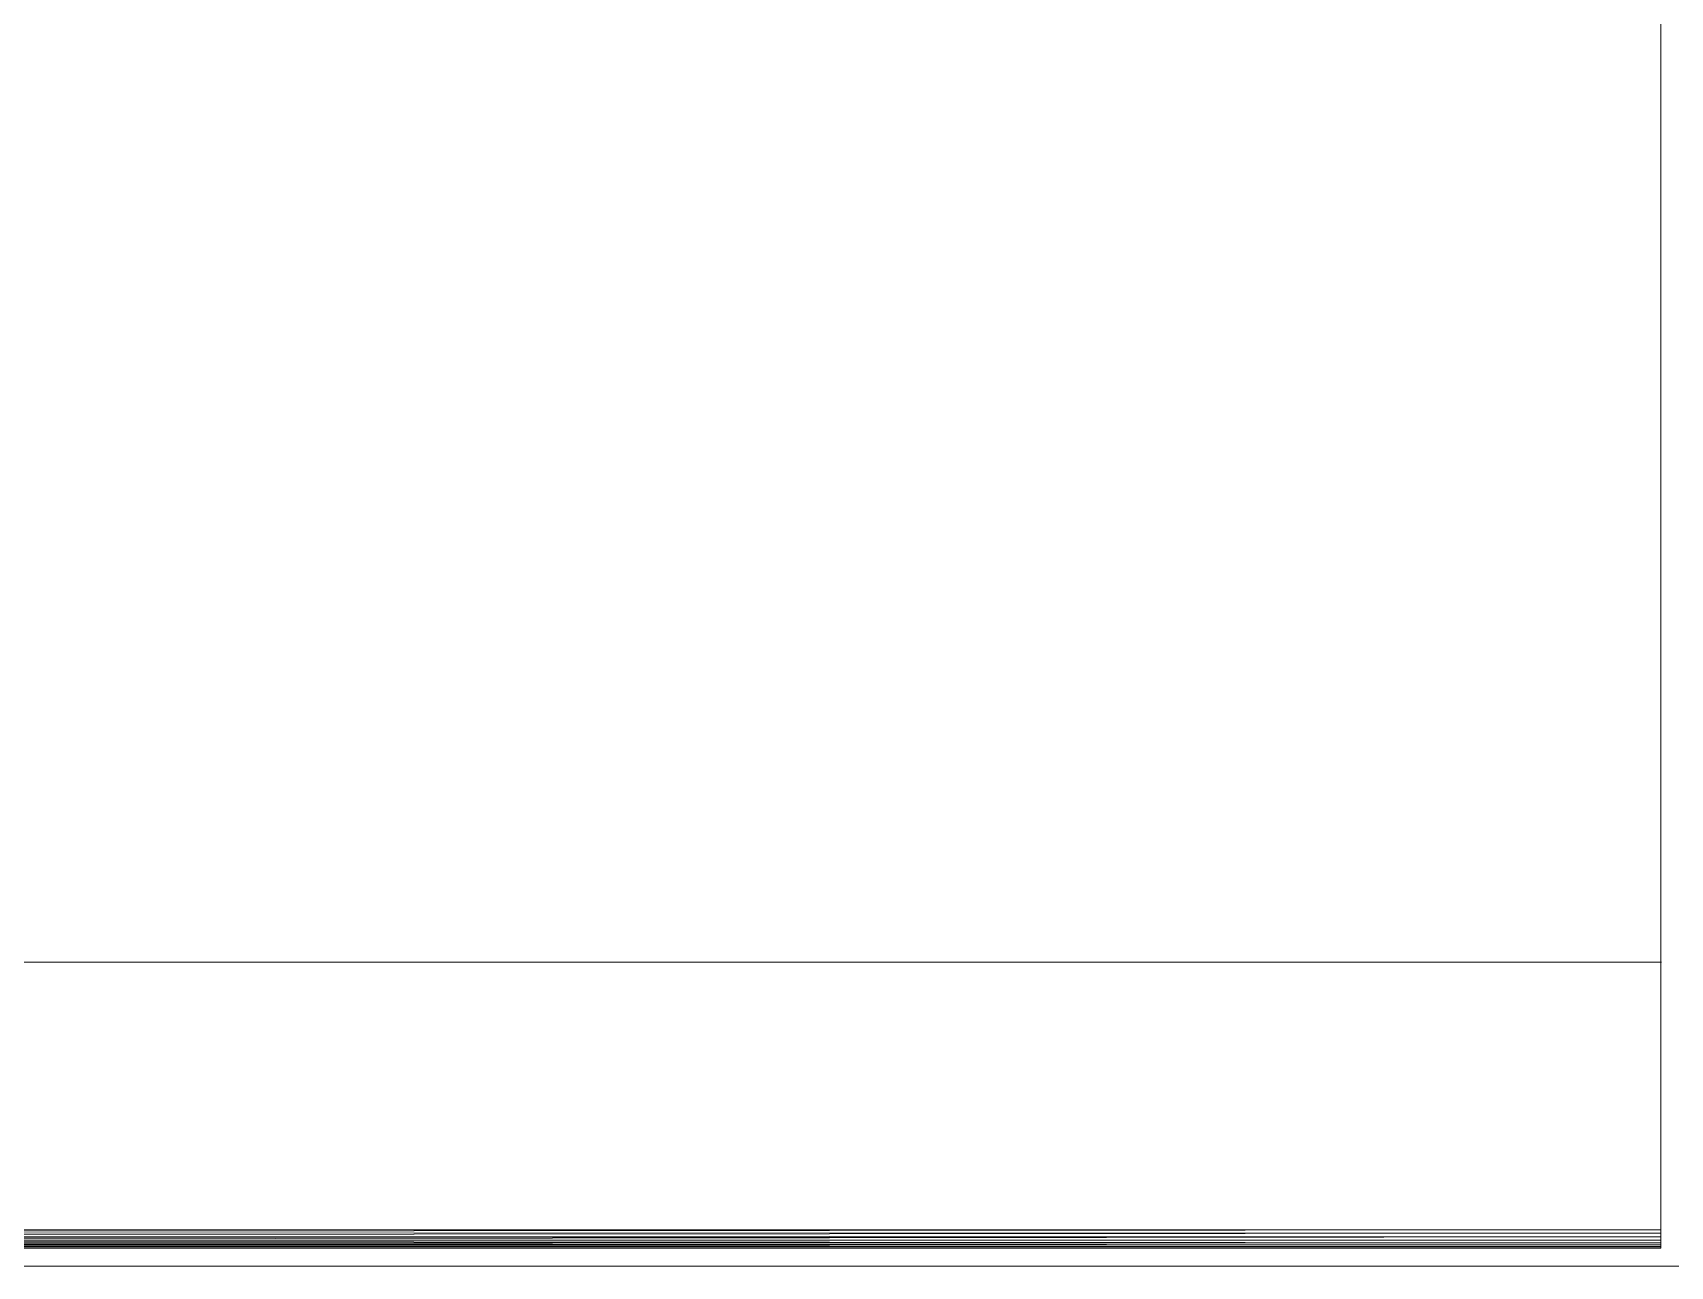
# Model space of a CAD drawing. Header units: centimetres. Extents: x -13467 to 3766, y -437 to 1921.
# Drawn here: x -8818.54 to -8791.62, y 103.73 to 124.02 of the extents above; entities that cross this region are included whole.
import ezdxf

# ---------------------------------------------------------------- set-up
doc = ezdxf.new("R2010")
doc.units = ezdxf.units.CM
doc.layers.add('G-IMPT', color=7, linetype='Continuous', lineweight=9)
doc.layers.add('M-EQPM', color=7, linetype='Continuous', lineweight=9)

# ---------------------------------------------------------------- blocks, each defined once
blk = doc.blocks.new('EQ-02-003 - EQ-02-003_dwg_Agrupar_499-1525273-Sección 1-1')
at = {"layer": 'G-IMPT'}
for p, q in [((-8791.771, 214.029), (-8791.771, 104.029)), ((-8791.771, 104.029), (-8791.771, 214.029)), ((-8791.76, 108.729), (-8839.867, 108.729)), ((-8839.867, 108.729), (-8791.76, 108.729)), ((-8791.76, 108.729), (-8839.867, 108.729)), ((-8791.77, 104.329), (-8839.905, 104.329)), ((-8791.77, 104.329), (-8839.905, 104.285)), ((-8791.77, 104.329), (-8839.905, 104.329)), ((-8839.905, 104.285), (-8791.77, 104.329)), ((-8791.77, 104.329), (-8839.905, 104.329)), ((-8839.905, 104.285), (-8791.77, 104.329)), ((-8791.77, 104.271), (-8839.905, 104.282)), ((-8791.77, 104.271), (-8839.905, 104.282)), ((-8791.77, 104.271), (-8839.905, 104.282)), ((-8791.77, 104.271), (-8839.905, 104.239)), ((-8839.905, 104.239), (-8791.77, 104.271)), ((-8839.905, 104.239), (-8791.77, 104.271)), ((-8791.77, 104.214), (-8839.905, 104.235)), ((-8791.77, 104.214), (-8839.905, 104.235)), ((-8791.77, 104.214), (-8839.905, 104.235)), ((-8791.77, 104.214), (-8839.905, 104.157)), ((-8791.77, 104.214), (-8839.905, 104.194)), ((-8839.905, 104.194), (-8791.77, 104.214)), ((-8839.905, 104.194), (-8791.77, 104.214)), ((-8791.77, 104.214), (-8839.905, 104.157)), ((-8791.77, 104.214), (-8839.905, 104.157)), ((-8791.771, 104.029), (-8842.971, 104.029)), ((-8842.971, 104.029), (-8791.771, 104.029)), ((-8839.905, 104.154), (-8791.77, 104.161)), ((-8839.905, 104.154), (-8791.77, 104.161)), ((-8791.77, 104.161), (-8839.905, 104.154)), ((-8791.771, 104.117), (-8839.905, 104.151)), ((-8791.771, 104.117), (-8839.905, 104.151)), ((-8791.771, 104.117), (-8839.905, 104.151)), ((-8791.771, 104.117), (-8839.905, 104.117)), ((-8839.905, 104.117), (-8791.771, 104.117)), ((-8839.905, 104.117), (-8791.771, 104.117)), ((-8791.771, 104.081), (-8839.905, 104.115)), ((-8791.771, 104.081), (-8839.905, 104.115)), ((-8839.905, 104.115), (-8791.771, 104.081)), ((-8791.771, 104.081), (-8839.905, 104.086)), ((-8839.905, 104.086), (-8791.771, 104.081)), ((-8791.771, 104.081), (-8839.905, 104.086)), ((-8791.771, 104.081), (-8839.905, 104.063)), ((-8839.905, 104.063), (-8791.771, 104.081)), ((-8839.905, 104.063), (-8791.771, 104.081)), ((-8791.771, 104.053), (-8839.905, 104.062)), ((-8839.905, 104.062), (-8791.771, 104.053)), ((-8791.771, 104.053), (-8839.905, 104.062)), ((-8791.771, 104.053), (-8839.905, 104.045)), ((-8791.771, 104.053), (-8839.905, 104.045)), ((-8791.771, 104.053), (-8839.905, 104.045)), ((-8791.771, 104.035), (-8839.905, 104.044)), ((-8839.905, 104.044), (-8791.771, 104.035)), ((-8839.905, 104.044), (-8791.771, 104.035)), ((-8839.905, 104.033), (-8791.771, 104.035)), ((-8791.771, 104.035), (-8839.905, 104.033)), ((-8791.771, 104.035), (-8839.905, 104.033)), ((-8734.971, 103.729), (-8842.971, 103.729)), ((-8842.971, 103.729), (-8734.971, 103.729))]:
    blk.add_line(p, q, dxfattribs=at)
at = {"layer": 'G-IMPT', "flags": 128}
blk.add_lwpolyline([(-8791.771, 214.029), (-8791.771, 104.029), (-8842.971, 104.029), (-8842.971, 103.729), (-8734.971, 103.729), (-8734.971, 104.029)], dxfattribs=at)
blk = doc.blocks.new('EQ-02-003 - EQ-02-003_dwg-1525250-Sección 1-1')
blk.add_blockref('EQ-02-003 - EQ-02-003_dwg_Agrupar_499-1525273-Sección 1-1', (0, 0))
blk = doc.blocks.new('EQ-02-003 - EQ-02-003-1525277-Sección 1-1')
blk.add_blockref('EQ-02-003 - EQ-02-003_dwg-1525250-Sección 1-1', (0, 0))
blk = doc.blocks.new('PQ_RVR_MEP-01_ZZ_ZZ_MO_T_A_rvt-1-Sección 1-1')
at = {"layer": 'M-EQPM', "lineweight": 9}
blk.add_blockref('EQ-02-003 - EQ-02-003-1525277-Sección 1-1', (0, 0), dxfattribs=at)

msp = doc.modelspace()

# ---------------------------------------------------------------- block references
at = {"lineweight": 5}
msp.add_blockref('PQ_RVR_MEP-01_ZZ_ZZ_MO_T_A_rvt-1-Sección 1-1', (0, 0), dxfattribs=at)

doc.saveas('drawing.dxf')
